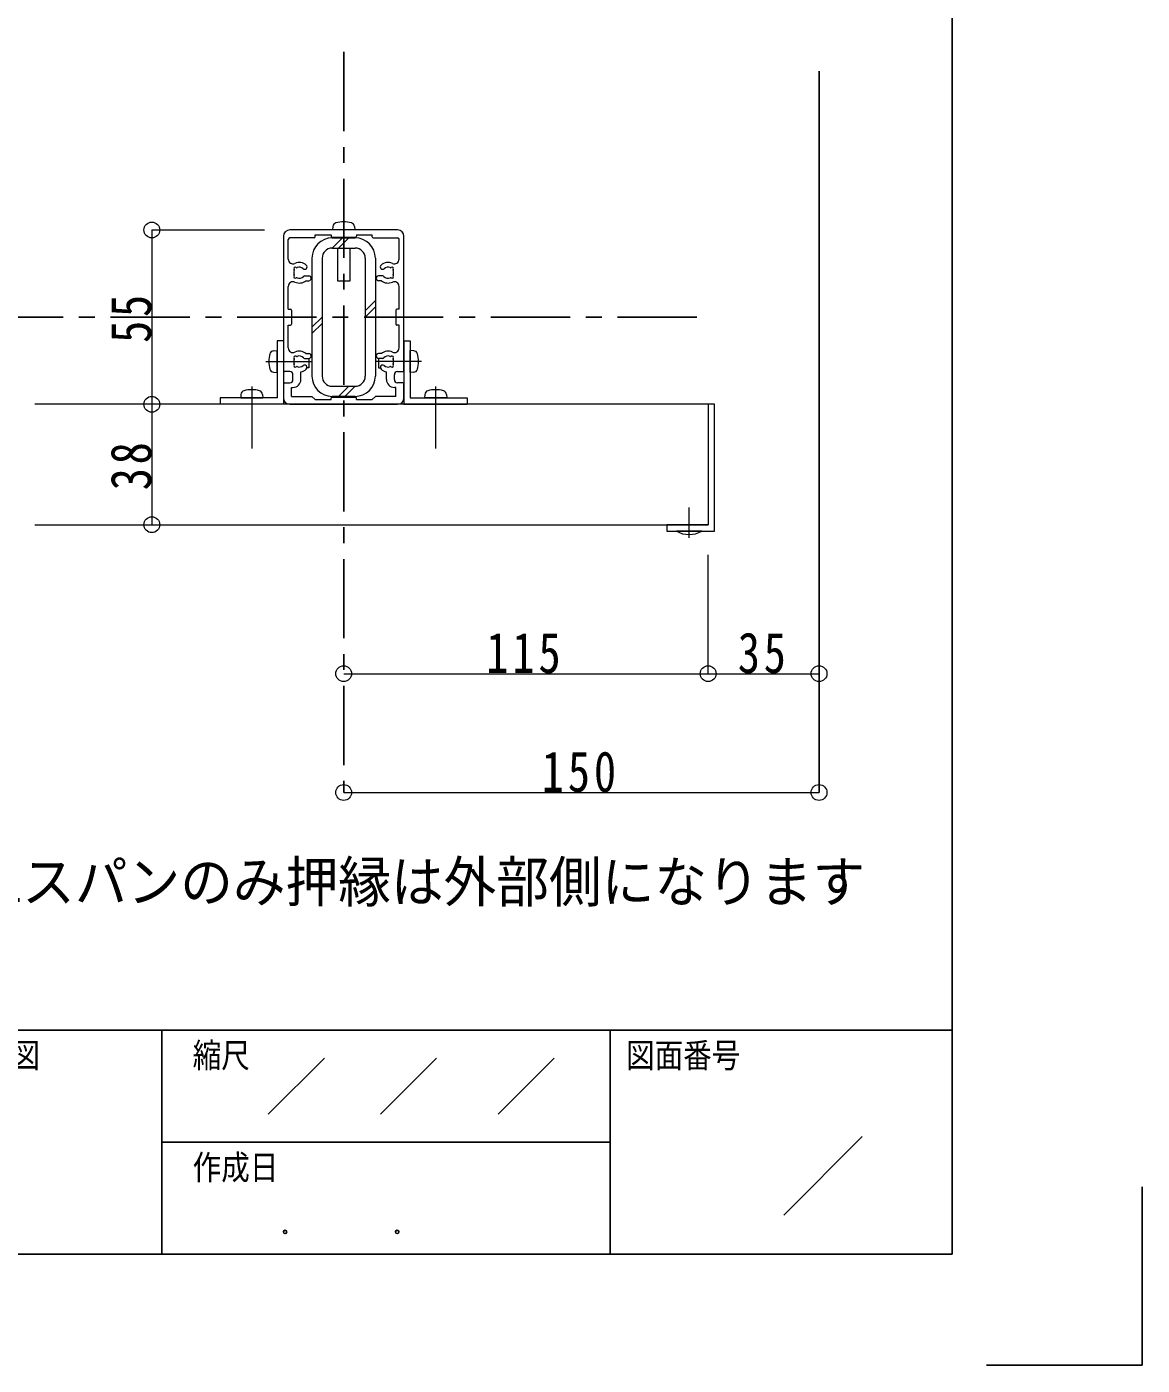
# Model space of a CAD drawing. Units: millimetres at full size, sheet at 1:5. Extents: x -1050 to 1050, y -742 to 742.
# Drawn here: x 698 to 1050, y -742.5 to -320.2 of the extents above; entities that cross this region are included whole.
import ezdxf
from ezdxf.enums import TextEntityAlignment as Align

# ---------------------------------------------------------------- set-up
doc = ezdxf.new("R2010")
doc.units = ezdxf.units.MM
doc.header["$LTSCALE"] = 5
doc.linetypes.add('CHAIN1', pattern=[8, 5, -1, 1, -1])
for name, color, linetype in [('0-0_通り芯', 7, 'CHAIN1'), ('0-1_躯体', 134, 'Continuous'), ('1-4_印刷位置ライン', 7, 'Continuous'), ('1-5_図枠1_1', 7, 'Continuous')]:
    doc.layers.add(name, color=color, linetype=linetype)
for name, color, linetype, lineweight in [('0-3_寸法', 54, 'Continuous', 20), ('0-4_手摺部材', 92, 'Continuous', 20), ('0-6_パネル', 4, 'Continuous', 20), ('0-9_文字', 3, 'Continuous', 20), ('0-A_支柱', 6, 'Continuous', 20), ('0-B_足元', 4, 'Continuous', 20)]:
    doc.layers.add(name, color=color, linetype=linetype, lineweight=lineweight)
doc.styles.add('ＭＳ ゴシック', font='')
doc.styles.add('ＭＳ 明朝', font='')
doc.styles.get('ＭＳ ゴシック').set_extended_font_data('MS Gothic')
doc.styles.get('ＭＳ 明朝').set_extended_font_data('MS Mincho')

# ---------------------------------------------------------------- blocks, each defined once
blk = doc.blocks.new('dimension_origin')
at = {"color": 0, "linetype": 'Continuous', "lineweight": -2}
blk.add_circle((0, 0), 1.25, dxfattribs=at)

msp = doc.modelspace()

# ---------------------------------------------------------------- linework, layer by layer
at = {"layer": '0-0_通り芯'}
for p, q in [((798.02, -328.117), (798.02, -561.793)), ((909.462, -411.793), (-151.98, -411.793))]:
    msp.add_line(p, q, dxfattribs=at)
at = {"layer": '0-1_躯体'}
msp.add_line((948.02, -334.192), (948.02, -561.793), dxfattribs=at)
at = {"layer": '0-3_寸法'}
for p, q in [((737.484, -384.293), (773.048, -384.293)), ((737.484, -384.293), (737.484, -439.293)), ((737.484, -439.293), (737.484, -477.293)), ((913.02, -524.293), (913.02, -486.793)), ((798.02, -524.293), (913.02, -524.293)), ((913.02, -524.293), (948.02, -524.293)), ((798.02, -561.793), (948.02, -561.793))]:
    msp.add_line(p, q, dxfattribs=at)
at = {"layer": '0-4_手摺部材'}
for p, q in [((775.901, -422.391), (777.02, -422.293)), ((777.02, -419.293), (777.02, -437.293)), ((779.02, -419.293), (777.02, -419.293)), ((777.02, -429.293), (777.02, -422.293)), ((817.02, -419.293), (819.02, -419.293)), ((819.02, -419.293), (819.02, -437.293)), ((820.139, -422.391), (819.02, -422.293)), ((819.02, -429.293), (819.02, -422.293)), ((787.02, -424.793), (787.02, -427.793)), ((809.02, -424.793), (809.02, -427.793)), ((775.901, -429.195), (777.02, -429.293)), ((787.02, -427.793), (786.444, -427.793)), ((809.02, -427.793), (809.597, -427.793)), ((820.139, -429.195), (819.02, -429.293)), ((759.02, -437.293), (759.02, -439.293)), ((777.02, -437.293), (759.02, -437.293)), ((765.618, -436.174), (765.52, -437.293)), ((765.52, -437.293), (772.52, -437.293)), ((772.422, -436.174), (772.52, -437.293)), ((819.02, -437.293), (837.02, -437.293)), ((823.618, -436.174), (823.52, -437.293)), ((830.52, -437.293), (823.52, -437.293)), ((830.422, -436.174), (830.52, -437.293)), ((837.02, -437.293), (837.02, -439.293)), ((915.02, -439.293), (913.02, -439.293)), ((913.02, -439.293), (913.02, -477.293)), ((915.02, -479.293), (915.02, -439.293)), ((913.02, -477.293), (900.02, -477.293)), ((900.02, -477.293), (900.02, -479.293)), ((900.02, -479.293), (915.02, -479.293)), ((911.02, -479.293), (903.02, -479.293))]:
    msp.add_line(p, q, dxfattribs=at)
at = {"layer": '0-4_手摺部材', "linetype": 'CHAIN1'}
for p, q in [((773.42, -425.793), (788.02, -425.793)), ((822.62, -425.793), (808.02, -425.793)), ((769.02, -433.693), (769.02, -453.293)), ((827.02, -433.693), (827.02, -453.293)), ((907.02, -481.478), (907.02, -471.854))]:
    msp.add_line(p, q, dxfattribs=at)
at = {"layer": '0-4_手摺部材'}
for points in [[(779.02, -419.293), (779.02, -439.293), (759.02, -439.293)], [(817.02, -419.293), (817.02, -439.293), (837.02, -439.293)]]:
    msp.add_lwpolyline(points, dxfattribs=at)
for centre, radius, start, end in [((783.42, -425.793), 9, 164.11915, 195.88085), ((776.014, -423.686), 1.3, 95, 164.11915), ((820.026, -423.686), 1.3, 15.88085, 85), ((812.62, -425.793), 9, 344.11915, 15.88085), ((776.014, -427.9), 1.3, 195.88085, 265), ((820.026, -427.9), 1.3, 275, 344.11915), ((769.02, -443.693), 9, 74.11915, 105.88085), ((827.02, -443.693), 9, 74.11915, 105.88085), ((766.913, -436.287), 1.3, 105.88085, 175), ((771.127, -436.287), 1.3, 5, 74.11915), ((824.913, -436.287), 1.3, 105.88085, 175), ((829.127, -436.287), 1.3, 5, 74.11915), ((907.02, -472.57), 7.823, 239.2475, 300.7525)]:
    msp.add_arc(centre, radius, start, end, dxfattribs=at)
at = {"layer": '0-6_パネル'}
for p, q in [((915.02, -439.293), (700.52, -439.293)), ((700.52, -477.293), (913.02, -477.293))]:
    msp.add_line(p, q, dxfattribs=at)
at = {"layer": '0-A_支柱'}
for p, q in [((815.02, -384.293), (781.02, -384.293)), ((794.618, -383.174), (794.52, -384.293)), ((801.422, -383.174), (801.52, -384.293)), ((779.02, -386.293), (779.02, -428.693)), ((780.52, -393.485), (780.52, -387.293)), ((788.72, -386.793), (781.02, -386.793)), ((794.02, -385.793), (794.02, -386.243)), ((794.32, -386.543), (801.72, -386.543)), ((796.02, -386.543), (796.02, -386.793)), ((800.02, -386.793), (800.02, -386.543)), ((802.02, -385.793), (802.02, -386.243)), ((802.02, -385.793), (807.02, -385.793)), ((807.02, -386.493), (807.02, -385.793)), ((807.32, -386.793), (815.02, -386.793)), ((815.52, -393.485), (815.52, -387.293)), ((817.02, -428.693), (817.02, -386.293)), ((796.02, -389.993), (796.02, -400.293)), ((800.02, -400.293), (800.02, -389.993)), ((785.697, -398.793), (787.02, -398.793)), ((786.097, -400.293), (787.02, -400.293)), ((796.02, -400.293), (800.02, -400.293)), ((810.343, -398.793), (809.02, -398.793)), ((809.943, -400.293), (809.02, -400.293)), ((780.52, -409.293), (780.52, -402.101)), ((815.52, -409.293), (815.52, -402.101)), ((780.52, -409.293), (781.22, -409.293)), ((781.52, -409.593), (781.52, -413.993)), ((814.52, -409.593), (814.52, -413.993)), ((815.52, -409.293), (814.82, -409.293)), ((780.52, -414.293), (781.22, -414.293)), ((780.52, -421.485), (780.52, -414.293)), ((815.52, -414.293), (814.82, -414.293)), ((815.52, -421.485), (815.52, -414.293)), ((785.697, -424.793), (787.02, -424.793)), ((786.097, -423.293), (787.02, -423.293)), ((809.943, -423.293), (809.02, -423.293)), ((810.343, -424.793), (809.02, -424.793)), ((781.02, -428.993), (779.32, -428.993)), ((782.02, -431.493), (782.02, -429.993)), ((784.52, -431.493), (784.52, -429.004)), ((811.52, -431.493), (811.52, -429.004)), ((814.02, -431.493), (814.02, -429.993)), ((815.02, -428.993), (816.72, -428.993)), ((779.02, -432.793), (779.02, -437.293)), ((779.32, -432.493), (781.02, -432.493)), ((781.52, -433.993), (782.02, -433.993)), ((781.52, -436.793), (781.52, -433.993)), ((814.52, -433.993), (814.02, -433.993)), ((814.52, -436.793), (814.52, -433.993)), ((816.72, -432.493), (815.02, -432.493)), ((817.02, -437.293), (817.02, -432.793)), ((781.52, -436.793), (788.02, -436.793)), ((789.02, -437.793), (788.02, -436.793)), ((789.02, -437.793), (794.02, -437.793)), ((794.02, -437.793), (794.02, -437.343)), ((794.32, -437.043), (801.72, -437.043)), ((802.02, -437.793), (802.02, -437.343)), ((802.02, -437.793), (807.02, -437.793)), ((807.02, -437.793), (808.02, -436.793)), ((814.52, -436.793), (808.02, -436.793)), ((781.02, -439.293), (815.02, -439.293))]:
    msp.add_line(p, q, dxfattribs=at)
msp.add_lwpolyline([(789.02, -386.493), (789.02, -385.793), (794.02, -385.793)], dxfattribs=at)
for centre, radius, start, end in [((781.02, -386.293), 2, 90, 180), ((795.913, -383.287), 1.3, 105.88085, 175), ((798.02, -390.693), 9, 74.11915, 105.88085), ((800.127, -383.287), 1.3, 5, 74.11915), ((815.02, -386.293), 2, 0, 90), ((781.02, -387.293), 0.5, 90, 180), ((788.72, -386.493), 0.3, 270, 360), ((794.32, -386.243), 0.3, 180, 270), ((801.72, -386.243), 0.3, 270, 360), ((807.32, -386.493), 0.3, 180, 270), ((815.02, -387.293), 0.5, 0, 90), ((782.02, -393.485), 1.5, 180, 294.90106), ((782.783, -396.555), 0.5, 55.28656, 214.71344), ((782.125, -397.011), 0.3, 337.5799, 34.71344), ((784.02, -397.793), 3.25, 47.4576, 114.90106), ((783.238, -395.898), 0.3, 235.28656, 292.4201), ((784.02, -397.793), 1.75, 47.4576, 112.4201), ((785.71, -395.951), 0.75, 227.4576, 47.4576), ((810.33, -395.951), 0.75, 132.5424, 312.5424), ((812.02, -397.793), 3.25, 65.09894, 132.5424), ((812.02, -397.793), 1.75, 67.5799, 132.5424), ((812.802, -395.898), 0.3, 247.5799, 304.71344), ((813.257, -396.555), 0.5, 325.28656, 124.71344), ((814.02, -393.485), 1.5, 245.09894, 360), ((813.915, -397.011), 0.3, 145.28656, 202.4201), ((782.02, -402.101), 1.5, 65.09894, 180), ((784.02, -397.793), 1.75, 157.5799, 202.4201), ((782.783, -399.03), 0.5, 145.28656, 304.71344), ((782.125, -398.575), 0.3, 325.28656, 22.4201), ((784.02, -397.793), 3.25, 245.09894, 309.71514), ((783.238, -399.688), 0.3, 67.5799, 124.71344), ((784.02, -397.793), 1.75, 247.5799, 318.18969), ((785.697, -399.293), 0.5, 90, 138.18969), ((787.02, -399.543), 0.75, 270, 90), ((809.02, -399.543), 0.75, 90, 270), ((812.02, -397.793), 3.25, 230.28486, 294.90106), ((810.343, -399.293), 0.5, 41.81031, 90), ((812.02, -397.793), 1.75, 221.81031, 292.4201), ((812.802, -399.688), 0.3, 55.28656, 112.4201), ((813.257, -399.03), 0.5, 235.28656, 34.71344), ((814.02, -402.101), 1.5, 0, 114.90106), ((813.915, -398.575), 0.3, 157.5799, 214.71344), ((812.02, -397.793), 1.75, 337.5799, 22.4201), ((781.22, -409.593), 0.3, 0, 90), ((814.82, -409.593), 0.3, 90, 180), ((781.22, -413.993), 0.3, 270, 360), ((814.82, -413.993), 0.3, 180, 270), ((782.02, -421.485), 1.5, 180, 294.90106), ((814.02, -421.485), 1.5, 245.09894, 360), ((784.02, -425.793), 1.75, 157.5799, 202.4201), ((782.783, -424.555), 0.5, 55.28656, 214.71344), ((782.125, -425.011), 0.3, 337.5799, 34.71344), ((782.125, -426.575), 0.3, 325.28656, 22.4201), ((784.02, -425.793), 3.25, 50.28486, 114.90106), ((783.238, -423.898), 0.3, 235.28656, 292.4201), ((784.02, -425.793), 1.75, 41.81031, 112.4201), ((785.697, -424.293), 0.5, 221.81031, 270), ((787.02, -424.043), 0.75, 270, 90), ((809.02, -424.043), 0.75, 90, 270), ((812.02, -425.793), 3.25, 65.09894, 129.71514), ((810.343, -424.293), 0.5, 270, 318.18969), ((812.02, -425.793), 1.75, 67.5799, 138.18969), ((812.802, -423.898), 0.3, 247.5799, 304.71344), ((813.257, -424.555), 0.5, 325.28656, 124.71344), ((813.915, -425.011), 0.3, 145.28656, 202.4201), ((813.915, -426.575), 0.3, 157.5799, 214.71344), ((812.02, -425.793), 1.75, 337.5799, 22.4201), ((779.32, -428.693), 0.3, 180, 270), ((781.02, -429.993), 1, 0, 90), ((782.783, -427.03), 0.5, 145.28656, 304.71344), ((783.238, -427.688), 0.3, 67.5799, 124.71344), ((784.02, -425.793), 1.75, 247.5799, 312.5424), ((784.02, -425.793), 3.25, 278.84988, 312.5424), ((785.71, -427.635), 0.75, 312.5424, 132.5424), ((810.33, -427.635), 0.75, 47.4576, 227.4576), ((812.02, -425.793), 3.25, 227.4576, 261.15012), ((812.02, -425.793), 1.75, 227.4576, 292.4201), ((812.802, -427.688), 0.3, 55.28656, 112.4201), ((813.257, -427.03), 0.5, 235.28656, 34.71344), ((815.02, -429.993), 1, 90, 180), ((816.72, -428.693), 0.3, 270, 360), ((779.32, -432.793), 0.3, 90, 180), ((781.02, -431.493), 1, 270, 360), ((782.02, -431.493), 2.5, 270, 360), ((814.02, -431.493), 2.5, 180, 270), ((815.02, -431.493), 1, 180, 270), ((816.72, -432.793), 0.3, 0, 90), ((781.02, -437.293), 2, 180, 270), ((794.32, -437.343), 0.3, 90, 180), ((801.72, -437.343), 0.3, 0, 90), ((815.02, -437.293), 2, 270, 360)]:
    msp.add_arc(centre, radius, start, end, dxfattribs=at)
at = {"layer": '0-B_足元'}
for p, q in [((794.42, -389.993), (797.62, -386.793)), ((794.42, -386.793), (801.62, -386.793)), ((796.42, -389.993), (799.62, -386.793)), ((794.42, -389.993), (801.62, -389.993)), ((788.02, -393.193), (788.02, -430.393)), ((791.22, -393.193), (791.22, -430.393)), ((804.82, -393.193), (804.82, -430.393)), ((808.02, -393.193), (808.02, -430.393)), ((804.82, -409.793), (808.02, -406.593)), ((804.82, -411.793), (808.02, -408.593)), ((788.02, -414.993), (791.22, -411.793)), ((788.02, -416.993), (791.22, -413.793)), ((794.42, -433.593), (801.62, -433.593)), ((796.42, -436.793), (799.62, -433.593)), ((798.42, -436.793), (801.62, -433.593)), ((801.62, -436.793), (794.42, -436.793))]:
    msp.add_line(p, q, dxfattribs=at)
for centre, radius, start, end in [((794.42, -393.193), 6.4, 90, 180), ((801.62, -393.193), 6.4, 0, 90), ((794.42, -393.193), 3.2, 90, 180), ((801.62, -393.193), 3.2, 0, 90), ((794.42, -430.393), 6.4, 180, 270), ((794.42, -430.393), 3.2, 180, 270), ((801.62, -430.393), 3.2, 270, 360), ((801.62, -430.393), 6.4, 270, 360)]:
    msp.add_arc(centre, radius, start, end, dxfattribs=at)
at = {"layer": '1-4_印刷位置ライン'}
for p in [(1050, -686.222), (1000.874, -742.5)]:
    msp.add_line(p, (1050, -742.5), dxfattribs=at)
at = {"layer": '1-5_図枠1_1'}
for p, q in [((990, 682.5), (990, -707.5)), ((-990, -636.793), (990, -636.793)), ((740.657, -636.793), (740.657, -707.5)), ((882.071, -636.793), (882.071, -707.5)), ((774.242, -663.308), (791.919, -645.631)), ((809.596, -663.308), (827.273, -645.631)), ((846.717, -663.308), (864.394, -645.631)), ((936.869, -695.126), (961.616, -670.379)), ((740.657, -672.146), (882.071, -672.146))]:
    msp.add_line(p, q, dxfattribs=at)
msp.add_lwpolyline([(-990, 682.5), (-990, -707.5), (990, -707.5)], dxfattribs=at)
for centre in [(779.545, -700.429), (814.899, -700.429)]:
    msp.add_circle(centre, 0.53, dxfattribs=at)

# ---------------------------------------------------------------- block references
at = {"layer": '0-3_寸法', "xscale": 2, "yscale": 2}
for p, rotation in [((737.484, -384.293), 90), ((737.484, -439.293), 270), ((737.484, -439.293), 90), ((737.484, -477.293), 270), ((798.02, -524.293), 180), ((913.02, -524.293), 180), ((798.02, -561.793), 180)]:
    msp.add_blockref('dimension_origin', p, dxfattribs=dict(at, rotation=rotation))
for p in [(913.02, -524.293), (948.02, -524.293), (948.02, -561.793)]:
    msp.add_blockref('dimension_origin', p, dxfattribs=at)

# ---------------------------------------------------------------- texts
at = {"layer": '0-3_寸法', "char_height": 12.83, "attachment_point": 7, "rotation": 90, "style": 'ＭＳ ゴシック'}
for s, insert in [('\\T1.17;\\W0.8;55', (737.484, -419.918)), ('\\T1.17;\\W0.8;38', (737.484, -466.418))]:
    msp.add_mtext(s, dxfattribs=dict(at, insert=insert))
at = {"layer": '0-3_寸法', "char_height": 12.83, "attachment_point": 7, "style": 'ＭＳ ゴシック'}
for s, insert in [('\\T1.18;\\W0.8;115', (843.02, -524.293)), ('\\T1.17;\\W0.8;35', (922.395, -524.293)), ('\\T1.18;\\W0.8;150', (860.52, -561.793))]:
    msp.add_mtext(s, dxfattribs=dict(at, insert=insert))
at = {"layer": '0-9_文字', "style": 'ＭＳ ゴシック', "width": 0.95}
msp.add_text('コーナー・端部1スパンのみ押縁は外部側になります', height=12.83, dxfattribs=at).set_placement((571.879, -600.215), align=Align.BOTTOM_LEFT)
at = {"layer": '1-5_図枠1_1', "style": 'ＭＳ 明朝', "width": 0.85}
for s, p in [('検 図', (679.663, -650.934)), ('縮尺', (750.37, -650.934)), ('図面番号', (887.121, -650.934)), ('作成日', (750.37, -686.288))]:
    msp.add_text(s, height=7.776, dxfattribs=at).set_placement(p, align=Align.BOTTOM_LEFT)

doc.saveas('drawing.dxf')
